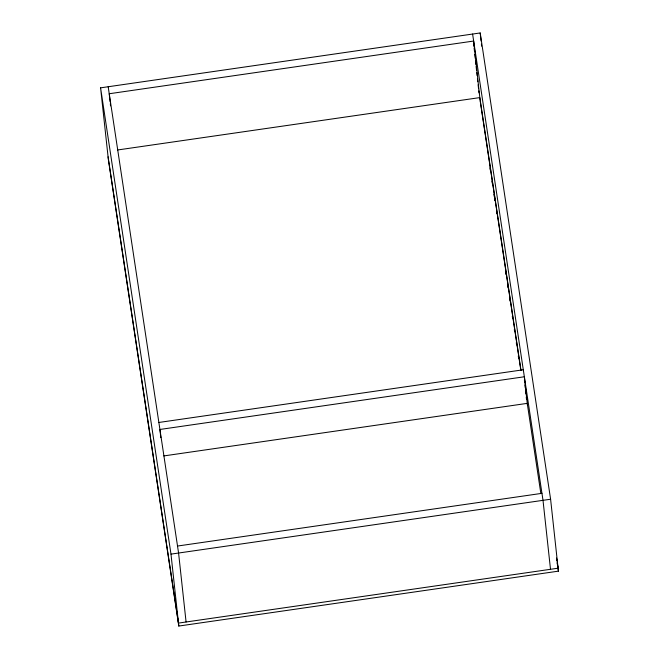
<?xml version="1.0" encoding="UTF-8"?>
<svg xmlns="http://www.w3.org/2000/svg" width="659" height="659" viewBox="0 0 659 659"><rect width="100%" height="100%" fill="white"/><g stroke="black" fill="none" stroke-linecap="round" stroke-linejoin="round"><path stroke-width="0.99" d="M100.588 87.845L480.197 32.95L550.603 499.234L558.412 571.155L178.803 626.05L108.397 159.766L100.588 87.845L170.986 554.128L178.803 626.05M117.409 150.005L479.81 97.598L520.989 370.358M158.868 422.468L523.295 369.773M163.836 455.921L527.241 403.366L540.866 493.583M177.526 546.039L541.953 493.336M170.986 554.128L550.603 499.234M556.558 558.016L556.863 560.059M557.176 562.094L558.099 568.198L178.482 623.093L108.076 156.809M556.575 558.939L556.88 560.974M557.184 563.008L558.412 571.155M472.602 34.046L543.008 500.329L550.504 569.302M480.131 100.555L520.849 370.259M489.901 167.946L490.205 169.973M491.894 181.159L492.207 183.186M493.896 194.372L494.201 196.398M494.505 198.433L494.81 200.468M496.499 211.646L496.804 213.681M505.708 272.628L506.013 274.663M507.702 285.841L508.007 287.876M509.695 299.054L510.008 301.089M512.307 316.336L512.611 318.371M514.3 329.549L514.613 331.584M516.302 342.762L516.607 344.797M518.295 355.975L518.6 358.01M108.175 86.749L178.581 553.033L186.077 621.997M527.464 405.4L524.35 376.767L159.923 429.462L160.812 437.65M524.391 379.872L524.613 381.891M524.943 384.922L525.272 387.953M525.602 390.985L525.931 394.008M526.261 397.039L526.475 399.066M480.197 32.95L481.078 41.064M481.408 44.104L481.63 46.138M480.024 99.567L473.664 41.039L109.229 93.743L110.111 101.824M473.706 44.186L473.928 46.221M474.151 48.247L474.48 51.287M474.809 54.335L475.246 58.387M475.469 60.414L475.913 64.475M476.127 66.501L476.572 70.562M476.795 72.589L477.124 75.628M477.454 78.676L477.783 81.716M478.113 84.756L478.558 88.817M478.772 90.843L478.994 92.87M110.333 103.842L110.547 105.86"/></g></svg>
